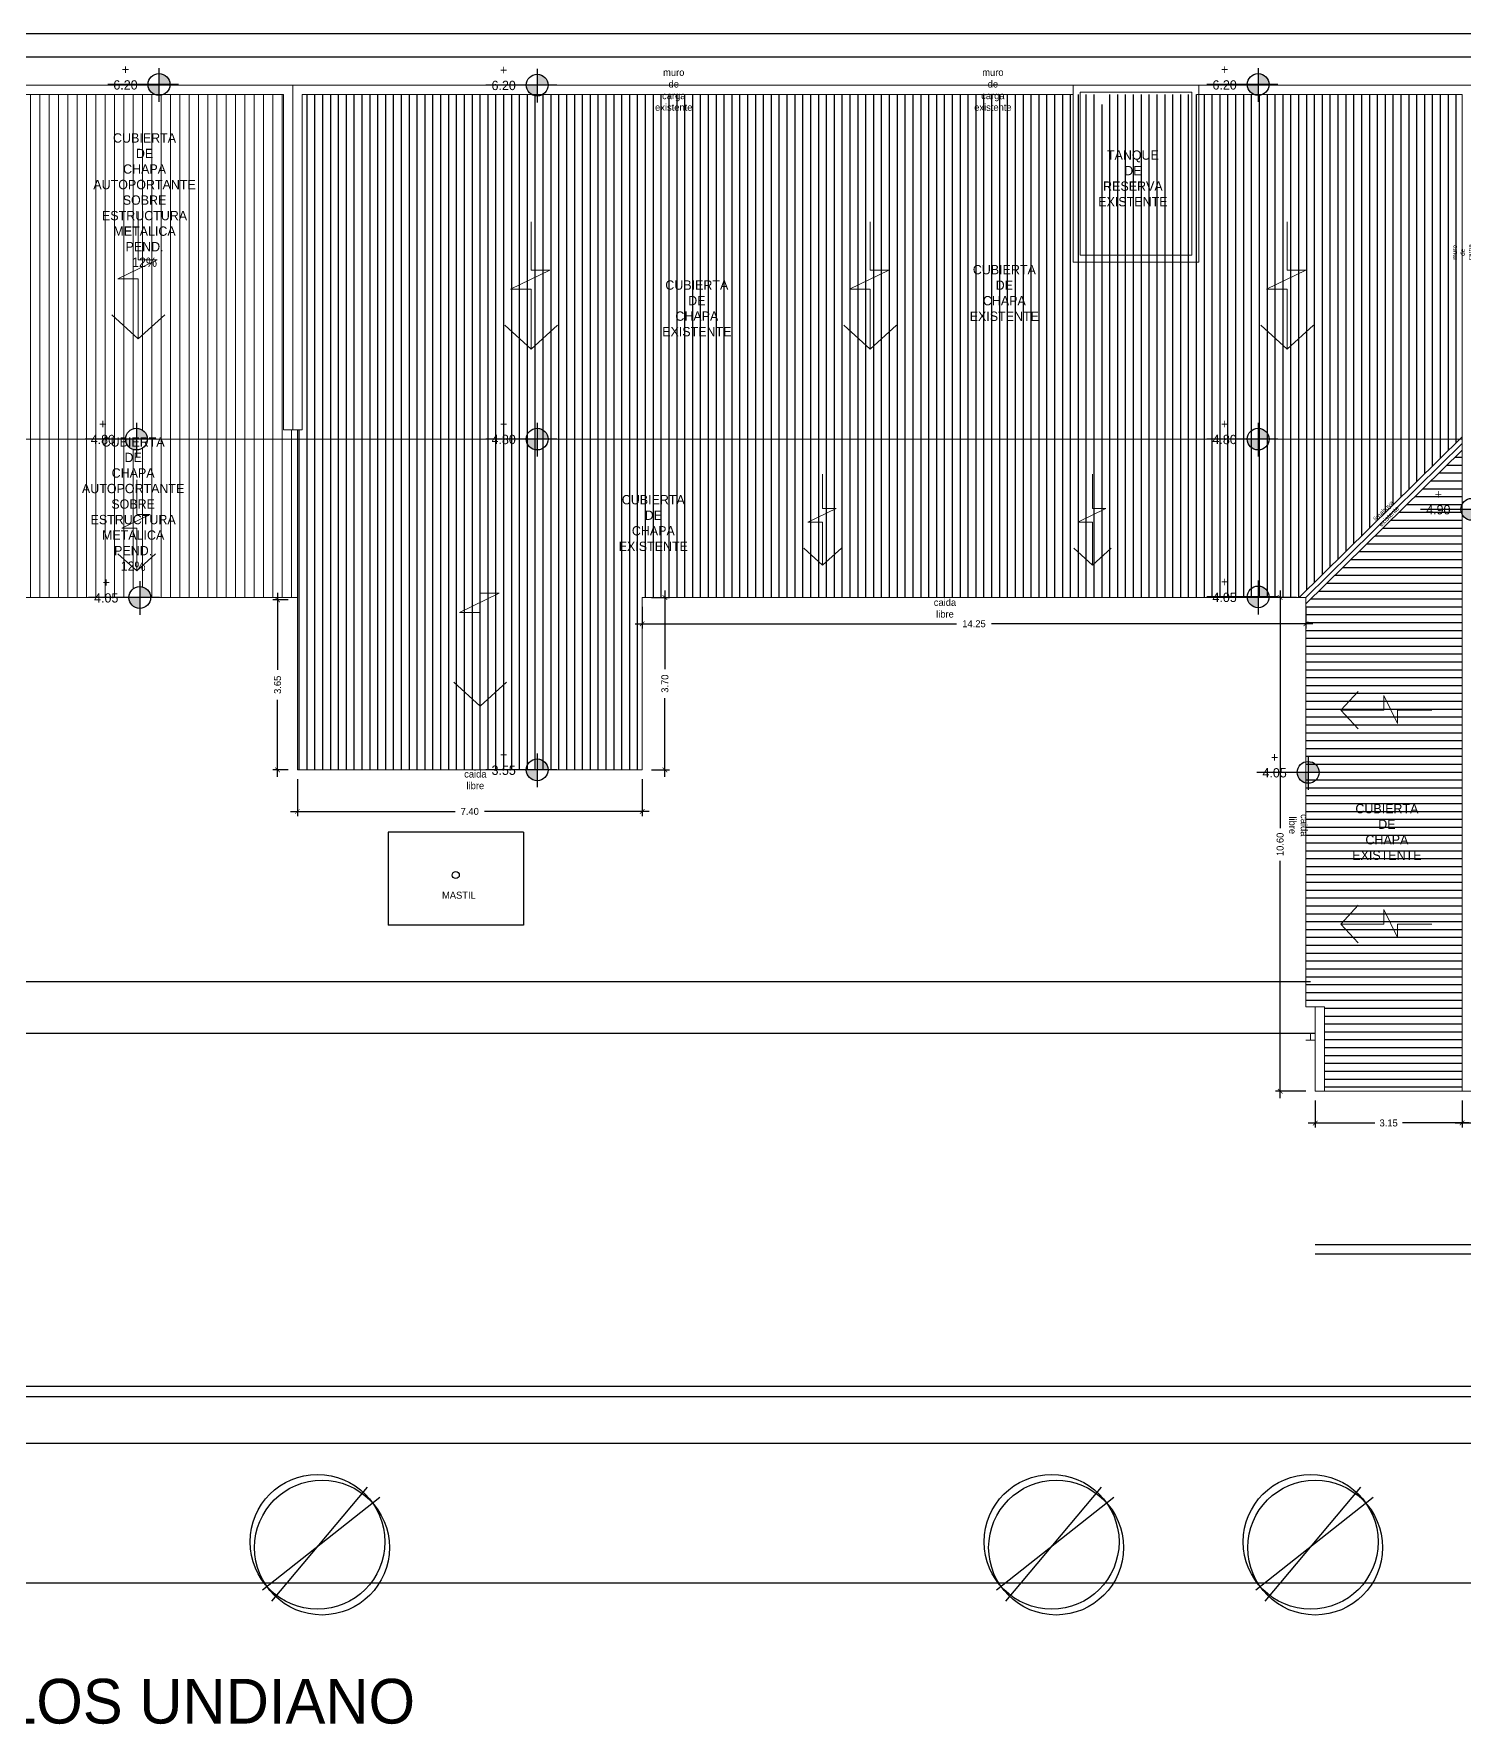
# Model space of a CAD drawing. Header units: millimetres. Extents: x 38 to 150, y 26 to 63.
# Drawn here: x 94.01 to 124.7, y 25.95 to 62.24 of the extents above; entities that cross this region are included whole.
import ezdxf

# ---------------------------------------------------------------- set-up
doc = ezdxf.new("R2010")
doc.units = ezdxf.units.MM
for name, color, linetype, lineweight in [('AUX_ROOF', 30, 'Continuous', 15), ('COTAS', 143, 'Continuous', 15), ('HATCH1', 251, 'Continuous', 15), ('ROOF', 1, 'Continuous', 15), ('textos', 3, 'Continuous', 13), ('TEXTS_BASE', 92, 'Continuous', 30)]:
    doc.layers.add(name, color=color, linetype=linetype, lineweight=lineweight)
for name, color, linetype in [('HATCH2', 253, 'Continuous'), ('LEVELS', 6, 'Continuous'), ('SIMBOL_LEVELS', 214, 'Continuous')]:
    doc.layers.add(name, color=color, linetype=linetype)
doc.dimstyles.new('NUEV A', dxfattribs={"dimtxt": 0.3, "dimasz": 0.1, "dimexe": 0.1, "dimexo": 0.2, "dimgap": 0.1, "dimtad": 1, "dimzin": 0, "dimdsep": 46, "dimtxsty": 'Standard', "dimblk": 'DOT', "dimcen": 0.15, "dimdle": 0.15, "dimclrd": 256, "dimclre": 256, "dimclrt": 256, "dimaunit": 1, "dimadec": 0, "dimazin": 0, "dimtfac": 1, "dimtmove": 1, "dimatfit": 3, "dimldrblk": 'DOT', "dimfxl": 1, "dimtolj": 1, "dimtzin": 0, "dimarcsym": 0})
pattern_1 = [(90, (85.34732, -15.44806), (-0.1689638, -3e-14), [])]

# ---------------------------------------------------------------- blocks, each defined once
blk = doc.blocks.new('ARB-P')
for p, q in [((232.661, 92.973), (236.577, 96.061)), ((236.155, 96.4), (232.962, 92.591))]:
    blk.add_line(p, q)
for centre in [(234.496, 94.575), (234.646, 94.384)]:
    blk.add_circle(centre, 2.25)
blk = doc.blocks.new('nivel')
h = blk.add_hatch(color=256)
h.paths.add_polyline_path([(0, 0), (0.234, 0, 0.414214), (0, 0.234)])
h.paths.add_polyline_path([(-0.234, 0, 0.414214), (0, -0.234), (0, 0)])
for p, q in [((0.421, 0), (-1.1, 0)), ((0, 0.351), (0, -0.374))]:
    blk.add_line(p, q)
blk.add_circle((0, 0), 0.234)
blk = doc.blocks.new('_ArchTick')
at = {"color": 0, "linetype": 'ByBlock', "const_width": 0.15}
blk.add_lwpolyline([(-0.5, -0.5), (0.5, 0.5)], dxfattribs=at)
blk = doc.blocks.new('*D56')
at = {"layer": 'COTAS', "lineweight": -2, "transparency": 16777216}
for p, q in [((124.671, 39.34), (124.671, 38.759)), ((132.771, 39.34), (132.771, 38.759)), ((124.521, 38.859), (128.434, 38.859)), ((132.921, 38.859), (129.009, 38.859))]:
    blk.add_line(p, q, dxfattribs=at)
at = {"layer": 'Defpoints', "color": 0, "transparency": 16777216}
for p in [(124.671, 39.54), (132.771, 39.54), (124.671, 38.859)]:
    blk.add_point(p, dxfattribs=at)
at = {"layer": 'COTAS', "lineweight": -2, "transparency": 16777216, "xscale": 0.1, "yscale": 0.1, "zscale": 0.1, "rotation": 180}
blk.add_blockref('_ArchTick', (124.671, 38.859), dxfattribs=at)
at = {"layer": 'COTAS', "lineweight": -2, "transparency": 16777216, "xscale": 0.1, "yscale": 0.1, "zscale": 0.1}
blk.add_blockref('_ArchTick', (132.771, 38.859), dxfattribs=at)
at = {"layer": 'COTAS', "transparency": 16777216, "insert": (128.721, 38.859), "char_height": 0.15, "attachment_point": 5}
blk.add_mtext('\\A1;8.10', dxfattribs=at)
blk = doc.blocks.new('_DOT')
at = {"color": 0, "linetype": 'ByBlock'}
blk.add_line((-0.5, 0), (-1, 0), dxfattribs=at)
at = {"color": 0, "linetype": 'ByBlock', "const_width": 0.5}
blk.add_lwpolyline([(-0.25, 0, 1), (0.25, 0, 1)], format="xyb", close=True, dxfattribs=at)
blk = doc.blocks.new('*D57')
at = {"layer": 'COTAS', "lineweight": -2, "transparency": 16777216}
for p, q in [((121.521, 39.34), (121.521, 38.759)), ((124.671, 39.34), (124.671, 38.759)), ((121.371, 38.859), (122.796, 38.859)), ((124.821, 38.859), (123.396, 38.859))]:
    blk.add_line(p, q, dxfattribs=at)
at = {"layer": 'Defpoints', "color": 0, "transparency": 16777216}
for p in [(121.521, 39.54), (124.671, 39.54), (121.521, 38.859)]:
    blk.add_point(p, dxfattribs=at)
at = {"layer": 'COTAS', "lineweight": -2, "transparency": 16777216, "xscale": 0.1, "yscale": 0.1, "zscale": 0.1, "rotation": 180}
blk.add_blockref('_ArchTick', (121.521, 38.859), dxfattribs=at)
at = {"layer": 'COTAS', "lineweight": -2, "transparency": 16777216, "xscale": 0.1, "yscale": 0.1, "zscale": 0.1}
blk.add_blockref('_ArchTick', (124.671, 38.859), dxfattribs=at)
at = {"layer": 'COTAS', "transparency": 16777216, "insert": (123.096, 38.859), "char_height": 0.15, "attachment_point": 5}
blk.add_mtext('\\A1;3.15', dxfattribs=at)
blk = doc.blocks.new('*D58')
at = {"layer": 'COTAS', "lineweight": -2, "transparency": 16777216}
for p, q in [((121.12, 50.14), (120.666, 50.14)), ((120.766, 50.29), (120.766, 45.19)), ((120.766, 39.39), (120.766, 44.49)), ((121.321, 39.54), (120.666, 39.54))]:
    blk.add_line(p, q, dxfattribs=at)
at = {"layer": 'Defpoints', "color": 0, "transparency": 16777216}
for p in [(120.766, 50.14), (121.32, 50.14), (121.521, 39.54)]:
    blk.add_point(p, dxfattribs=at)
at = {"layer": 'COTAS', "lineweight": -2, "transparency": 16777216, "xscale": 0.1, "yscale": 0.1, "zscale": 0.1}
for p, rotation in [((120.766, 50.14), 90), ((120.766, 39.54), 270)]:
    blk.add_blockref('_ArchTick', p, dxfattribs=dict(at, rotation=rotation))
at = {"layer": 'COTAS', "transparency": 16777216, "insert": (120.766, 44.84), "char_height": 0.15, "attachment_point": 5, "rotation": 90}
blk.add_mtext('\\A1;10.60', dxfattribs=at)
blk = doc.blocks.new('*D59')
at = {"layer": 'COTAS', "lineweight": -2, "transparency": 16777216}
for p, q in [((107.071, 49.94), (107.071, 49.475)), ((121.32, 49.94), (121.32, 49.475)), ((106.921, 49.575), (113.82, 49.575)), ((121.47, 49.575), (114.57, 49.575))]:
    blk.add_line(p, q, dxfattribs=at)
at = {"layer": 'Defpoints', "color": 0, "transparency": 16777216}
for p in [(107.071, 50.14), (121.32, 50.14), (107.071, 49.575)]:
    blk.add_point(p, dxfattribs=at)
at = {"layer": 'COTAS', "lineweight": -2, "transparency": 16777216, "xscale": 0.1, "yscale": 0.1, "zscale": 0.1, "rotation": 180}
blk.add_blockref('_ArchTick', (107.071, 49.575), dxfattribs=at)
at = {"layer": 'COTAS', "lineweight": -2, "transparency": 16777216, "xscale": 0.1, "yscale": 0.1, "zscale": 0.1}
blk.add_blockref('_ArchTick', (121.32, 49.575), dxfattribs=at)
at = {"layer": 'COTAS', "transparency": 16777216, "insert": (114.195, 49.575), "char_height": 0.15, "attachment_point": 5}
blk.add_mtext('\\A1;14.25', dxfattribs=at)
blk = doc.blocks.new('*D60')
at = {"layer": 'COTAS', "lineweight": -2, "transparency": 16777216}
for p, q in [((107.271, 50.14), (107.66, 50.14)), ((107.56, 50.29), (107.56, 48.603)), ((107.56, 46.29), (107.56, 47.978)), ((107.271, 46.44), (107.66, 46.44))]:
    blk.add_line(p, q, dxfattribs=at)
at = {"layer": 'Defpoints', "color": 0, "transparency": 16777216}
for p in [(107.071, 50.14), (107.071, 46.44), (107.56, 46.44)]:
    blk.add_point(p, dxfattribs=at)
at = {"layer": 'COTAS', "lineweight": -2, "transparency": 16777216, "xscale": 0.1, "yscale": 0.1, "zscale": 0.1}
for p, rotation in [((107.56, 50.14), 90), ((107.56, 46.44), 270)]:
    blk.add_blockref('_ArchTick', p, dxfattribs=dict(at, rotation=rotation))
at = {"layer": 'COTAS', "transparency": 16777216, "insert": (107.56, 48.29), "char_height": 0.15, "attachment_point": 5, "rotation": 90}
blk.add_mtext('\\A1;3.70', dxfattribs=at)
blk = doc.blocks.new('*D61')
at = {"layer": 'COTAS', "lineweight": -2, "transparency": 16777216}
for p, q in [((99.671, 46.24), (99.671, 45.447)), ((107.071, 46.24), (107.071, 45.447)), ((99.521, 45.547), (103.059, 45.547)), ((107.221, 45.547), (103.684, 45.547))]:
    blk.add_line(p, q, dxfattribs=at)
at = {"layer": 'Defpoints', "color": 0, "transparency": 16777216}
for p in [(99.671, 46.44), (107.071, 46.44), (99.671, 45.547)]:
    blk.add_point(p, dxfattribs=at)
at = {"layer": 'COTAS', "lineweight": -2, "transparency": 16777216, "xscale": 0.1, "yscale": 0.1, "zscale": 0.1, "rotation": 180}
blk.add_blockref('_ArchTick', (99.671, 45.547), dxfattribs=at)
at = {"layer": 'COTAS', "lineweight": -2, "transparency": 16777216, "xscale": 0.1, "yscale": 0.1, "zscale": 0.1}
blk.add_blockref('_ArchTick', (107.071, 45.547), dxfattribs=at)
at = {"layer": 'COTAS', "transparency": 16777216, "insert": (103.371, 45.547), "char_height": 0.15, "attachment_point": 5}
blk.add_mtext('\\A1;7.40', dxfattribs=at)
blk = doc.blocks.new('*D62')
at = {"layer": 'COTAS', "lineweight": -2, "transparency": 16777216}
for p, q in [((99.471, 50.09), (99.145, 50.09)), ((99.245, 50.24), (99.245, 48.59)), ((99.245, 46.29), (99.245, 47.94)), ((99.471, 46.44), (99.145, 46.44))]:
    blk.add_line(p, q, dxfattribs=at)
at = {"layer": 'Defpoints', "color": 0, "transparency": 16777216}
for p in [(99.245, 50.09), (99.671, 50.09), (99.671, 46.44)]:
    blk.add_point(p, dxfattribs=at)
at = {"layer": 'COTAS', "lineweight": -2, "transparency": 16777216, "xscale": 0.1, "yscale": 0.1, "zscale": 0.1}
for p, rotation in [((99.245, 50.09), 90), ((99.245, 46.44), 270)]:
    blk.add_blockref('_ArchTick', p, dxfattribs=dict(at, rotation=rotation))
at = {"layer": 'COTAS', "transparency": 16777216, "insert": (99.245, 48.265), "char_height": 0.15, "attachment_point": 5, "rotation": 90}
blk.add_mtext('\\A1;3.65', dxfattribs=at)

msp = doc.modelspace()

# ---------------------------------------------------------------- hatches: boundary and pattern name
at = {"layer": 'HATCH1'}
h = msp.add_hatch(dxfattribs=at)
h.set_pattern_fill('_USER,_O', color=256, scale=0.2, angle=90, pattern_type=0)
h.set_pattern_definition([(90, (23.94496, -70.2842), (-0.2, 0), [])])
h.paths.add_polyline_path([(99.371, 60.94), (96.8, 60.94, -0.223916), (96.601, 60.94), (92.371, 60.94), (92.371, 53.54), (95.981, 53.54, -1), (96.449, 53.54), (96.636, 53.54), (99.671, 53.54), (99.671, 53.74), (99.571, 53.74), (99.371, 53.74)])
h.paths.add_polyline_path([(99.671, 53.54), (96.449, 53.54, -1), (95.981, 53.54), (95.115, 53.54), (92.371, 53.54), (92.371, 50.24), (92.371, 50.14), (96.053, 50.14, -1), (96.521, 50.14), (96.709, 50.14), (99.671, 50.14)])
h.paths.add_polyline_path([(77.971, 53.24), (77.971, 43.04), (77.771, 43.04), (77.771, 42.64), (88.813, 42.64, -1.025311), (89.28, 42.652), (89.468, 42.652), (92.371, 42.64), (92.371, 43.04), (92.171, 43.04), (92.171, 43.04), (92.171, 50.14), (92.171, 53.24)])
h.paths.add_polyline_path([(92.171, 61.14), (92.371, 61.14), (92.371, 61.141), (92.371, 61.54), (87.152, 61.54, -1), (86.684, 61.54), (85.818, 61.54), (77.771, 61.54), (77.771, 61.14), (77.971, 61.14), (77.971, 53.84), (92.171, 53.84)])
h.paths.add_polyline_path([(93.578, 58.126), (99.204, 58.126), (99.204, 59.211), (93.578, 59.211)], flags=24)
h.paths.add_polyline_path([(95.052, 53.489), (95.936, 53.489), (95.936, 53.901), (95.052, 53.901)], flags=9)
h.paths.add_polyline_path([(93.332, 51.6), (98.959, 51.6), (98.959, 52.686), (93.332, 52.686)], flags=24)
h.paths.add_polyline_path([(95.123, 50.089), (96.008, 50.089), (96.008, 50.501), (95.123, 50.501)], flags=9)
h.paths.add_polyline_path([(87.883, 42.601), (88.768, 42.601), (88.768, 43.013), (87.883, 43.013)], flags=9)
h.paths.add_polyline_path([(82.27, 47.349), (87.897, 47.349), (87.897, 48.434), (82.27, 48.434)], flags=24)
h.paths.add_polyline_path([(82.21, 57.073), (87.836, 57.073), (87.836, 58.158), (82.21, 58.158)], flags=24)
at = {"layer": 'HATCH2', "true_color": 0x000000}
h = msp.add_hatch(dxfattribs=at)
h.set_pattern_fill('LINE', color=18, scale=0.053217, angle=450, style=0)
h.set_pattern_definition(pattern_1)
h.paths.add_polyline_path([(124.671, 60.94), (121.371, 60.94), (116.985, 60.94, -0.355393), (117.073, 60.832, -1), (116.852, 60.832, -0.150413), (116.871, 60.894), (116.871, 60.94), (99.771, 60.94), (99.771, 53.74), (99.671, 53.74), (99.671, 53.54), (124.626, 53.54), (124.671, 53.585)])
h = msp.add_hatch(dxfattribs=at)
h.set_pattern_fill('LINE', color=18, scale=0.053217, angle=450, style=0)
h.set_pattern_definition(pattern_1)
h.paths.add_polyline_path([(121.177, 50.14), (124.626, 53.54), (99.671, 53.54), (99.671, 46.44), (107.071, 46.44), (107.071, 50.14)])
h = msp.add_hatch(dxfattribs=at)
h.set_pattern_fill('LINE', color=18, scale=0.053217, style=0)
h.set_pattern_definition([(0, (85.34732, -15.44806), (0, 0.1689638), [])])
h.paths.add_polyline_path([(124.671, 53.304), (121.32, 50), (121.32, 41.35), (121.521, 41.35), (121.721, 41.35), (121.721, 39.54), (124.671, 39.54)])

# ---------------------------------------------------------------- linework, layer by layer
at = {"ltscale": 0.2}
for p, q in [((148.876, 62.24), (39.669, 62.24)), ((132.171, 61.74), (49.071, 61.74)), ((101.621, 45.104), (101.621, 43.103)), ((104.521, 45.104), (101.621, 45.104)), ((104.521, 45.104), (104.521, 43.103)), ((104.521, 43.104), (101.621, 43.104)), ((121.421, 41.89), (90.571, 41.89)), ((124.971, 36.24), (121.521, 36.24)), ((124.971, 36.04), (121.521, 36.04)), ((143.051, 33.202), (43.589, 33.202)), ((143.051, 32.982), (43.589, 32.982)), ((140.689, 31.982), (40.589, 31.982)), ((144.251, 28.982), (43.589, 28.982))]:
    msp.add_line(p, q, dxfattribs=at)
msp.add_lwpolyline([(75.371, 40.79), (121.521, 40.79)], dxfattribs=at)
msp.add_circle((103.071, 44.181), 0.075, dxfattribs=at)
at = {"layer": 'AUX_ROOF'}
for p, q in [((96.256, 58.426), (96.256, 57.389)), ((104.689, 58.204), (104.689, 57.167)), ((111.966, 58.204), (111.966, 57.167)), ((120.918, 58.204), (120.918, 57.167)), ((96.66, 57.389), (95.813, 56.979)), ((96.256, 57.389), (96.66, 57.389)), ((95.813, 56.979), (96.256, 56.979)), ((96.256, 56.979), (96.256, 55.692)), ((105.093, 57.167), (104.246, 56.757)), ((104.689, 57.167), (105.093, 57.167)), ((112.37, 57.167), (111.522, 56.757)), ((111.966, 57.167), (112.37, 57.167)), ((121.321, 57.167), (120.474, 56.757)), ((120.918, 57.167), (121.321, 57.167)), ((104.246, 56.757), (104.689, 56.757)), ((104.689, 56.757), (104.689, 55.47)), ((111.522, 56.757), (111.966, 56.757)), ((111.966, 56.757), (111.966, 55.47)), ((120.474, 56.757), (120.918, 56.757)), ((120.918, 56.757), (120.918, 55.47)), ((96.256, 55.692), (95.691, 56.204)), ((96.256, 55.692), (96.822, 56.204)), ((96.256, 55.692), (96.822, 56.204)), ((104.689, 55.47), (104.124, 55.982)), ((104.689, 55.47), (105.254, 55.982)), ((104.689, 55.47), (105.254, 55.982)), ((111.966, 55.47), (111.401, 55.982)), ((111.966, 55.47), (112.531, 55.982)), ((111.966, 55.47), (112.531, 55.982)), ((120.918, 55.47), (120.353, 55.982)), ((120.918, 55.47), (121.483, 55.982)), ((120.918, 55.47), (121.483, 55.982)), ((96.221, 52.662), (96.221, 51.922)), ((110.945, 52.788), (110.945, 52.047)), ((116.739, 52.788), (116.739, 52.047)), ((96.509, 51.922), (95.904, 51.629)), ((96.221, 51.922), (96.509, 51.922)), ((103.595, 52.209), (103.595, 50.23)), ((111.234, 52.047), (110.628, 51.754)), ((110.945, 52.047), (111.234, 52.047)), ((117.028, 52.047), (116.422, 51.754)), ((116.739, 52.047), (117.028, 52.047)), ((95.904, 51.629), (96.221, 51.629)), ((96.221, 51.629), (96.221, 50.71)), ((110.628, 51.754), (110.945, 51.754)), ((110.945, 51.754), (110.945, 50.835)), ((116.422, 51.754), (116.739, 51.754)), ((116.739, 51.754), (116.739, 50.835)), ((110.945, 50.835), (110.542, 51.201)), ((110.945, 50.835), (111.349, 51.201)), ((110.945, 50.835), (111.349, 51.201)), ((116.739, 50.835), (116.336, 51.201)), ((116.739, 50.835), (117.143, 51.201)), ((116.739, 50.835), (117.143, 51.201)), ((96.221, 50.71), (95.818, 51.076)), ((96.221, 50.71), (96.625, 51.076)), ((96.221, 50.71), (96.625, 51.076)), ((103.999, 50.23), (103.151, 49.82)), ((103.595, 50.23), (103.999, 50.23)), ((103.151, 49.82), (103.595, 49.82)), ((103.595, 49.82), (103.595, 47.809)), ((103.595, 47.809), (103.03, 48.321)), ((103.595, 47.809), (104.16, 48.321)), ((103.595, 47.809), (104.16, 48.321)), ((122.073, 47.72), (122.439, 48.124)), ((122.993, 48.037), (122.993, 47.72)), ((123.286, 47.432), (122.993, 48.037)), ((122.993, 47.72), (122.073, 47.72)), ((122.073, 47.72), (122.439, 47.317)), ((122.073, 47.72), (122.439, 47.317)), ((123.286, 47.72), (123.286, 47.432)), ((124.026, 47.72), (123.286, 47.72)), ((122.073, 43.128), (122.439, 43.532)), ((122.993, 43.445), (122.993, 43.128)), ((123.286, 42.84), (122.993, 43.445)), ((122.993, 43.128), (122.073, 43.128)), ((122.073, 43.128), (122.439, 42.724)), ((122.073, 43.128), (122.439, 42.724)), ((123.286, 43.128), (123.286, 42.84)), ((124.026, 43.128), (123.286, 43.128))]:
    msp.add_line(p, q, dxfattribs=at)
at = {"layer": 'ROOF'}
for p, q in [((99.571, 61.14), (92.371, 61.14)), ((132.771, 61.14), (99.571, 61.14)), ((99.571, 61.14), (99.571, 53.74)), ((119.021, 61.14), (116.321, 61.14)), ((116.321, 57.34), (116.321, 61.14)), ((118.871, 60.99), (116.471, 60.99)), ((116.471, 57.49), (116.471, 60.99)), ((118.871, 57.49), (118.871, 60.99)), ((119.021, 57.34), (119.021, 61.14)), ((99.371, 60.94), (92.371, 60.94)), ((99.371, 53.74), (99.371, 60.94)), ((116.321, 60.94), (99.771, 60.94)), ((99.771, 53.74), (99.771, 60.94)), ((121.371, 60.94), (118.971, 60.94)), ((124.671, 60.94), (121.371, 60.94)), ((124.671, 60.94), (124.671, 39.54)), ((119.021, 57.34), (116.321, 57.34)), ((118.871, 57.49), (116.471, 57.49)), ((99.571, 53.74), (99.371, 53.74)), ((99.671, 53.74), (99.571, 53.74)), ((99.771, 53.74), (99.671, 53.74)), ((99.671, 53.74), (99.671, 46.44)), ((99.671, 53.54), (85.171, 53.54)), ((124.671, 53.54), (99.671, 53.54)), ((121.177, 50.14), (124.671, 53.585)), ((121.32, 50.14), (124.671, 53.444)), ((121.32, 50), (124.671, 53.304)), ((92.371, 50.14), (99.671, 50.14)), ((107.071, 46.44), (107.071, 50.14)), ((121.32, 50.14), (107.071, 50.14)), ((121.32, 41.35), (121.32, 50.14)), ((107.071, 46.44), (99.671, 46.44)), ((121.521, 41.35), (121.32, 41.35)), ((121.521, 39.54), (121.521, 41.35)), ((121.521, 41.35), (121.721, 41.35)), ((121.721, 41.35), (121.721, 39.54)), ((121.521, 40.64), (121.521, 40.79)), ((121.521, 40.64), (121.321, 40.64)), ((121.521, 39.54), (124.971, 39.54))]:
    msp.add_line(p, q, dxfattribs=at)
at = {"layer": 'ROOF', "ltscale": 0.2}
msp.add_line((121.421, 40.64), (121.421, 40.79), dxfattribs=at)

# ---------------------------------------------------------------- block references
at = {"xscale": 0.6432718997341454, "yscale": 0.6432718997341454, "zscale": 0.6432718997341454}
for p in [(-50.742, -30.97), (-34.984, -30.97), (-29.423, -30.97)]:
    msp.add_blockref('ARB-P', p, dxfattribs=at)
at = {"layer": 'SIMBOL_LEVELS'}
for p in [(96.7, 61.152), (104.819, 61.14), (120.295, 61.152), (96.215, 53.54), (104.819, 53.54), (124.882, 52.032), (96.287, 50.14), (120.295, 50.152), (104.819, 46.44), (121.367, 46.386)]:
    msp.add_blockref('nivel', p, dxfattribs=at)
at = {"layer": 'SIMBOL_LEVELS', "linetype": 'Continuous'}
msp.add_blockref('nivel', (120.295, 53.54), dxfattribs=at)

# ---------------------------------------------------------------- texts
at = {"layer": 'LEVELS', "char_height": 0.2, "width": 0.01, "attachment_point": 5}
for s, insert in [('+ 6.20', (95.981, 61.308)), ('+ 6.20', (104.099, 61.297)), ('+ 6.20', (119.575, 61.308)), ('+ 4.80', (95.495, 53.697)), ('+ 4.80', (104.099, 53.697)), ('+ 4.80', (119.575, 53.697)), ('+ 4.90', (124.162, 52.189)), ('+ 4.05', (95.568, 50.297)), ('+ 4.05', (119.575, 50.308)), ('+ 3.55', (104.099, 46.597)), ('+ 4.05', (120.648, 46.542))]:
    msp.add_mtext(s, dxfattribs=dict(at, insert=insert))
at = {"layer": 'textos', "width": 0.01, "attachment_point": 5}
for s, insert, char_height in [('muro de carga existente', (107.75, 61.036), 0.15), ('muro de carga existente', (114.601, 61.036), 0.15), ('CUBIERTA  DE  CHAPA  AUTOPORTANTE\\PSOBRE  ESTRUCTURA  METALICA\\PPEND. 12%', (96.39, 58.67), 0.2), ('TANQUE DE\\PRESERVA EXISTENTE', (117.606, 59.135), 0.2), ('CUBIERTA  DE  CHAPA \\PEXISTENTE', (114.846, 56.676), 0.2), ('CUBIERTA  DE  CHAPA \\PEXISTENTE', (108.245, 56.345), 0.2), ('CUBIERTA  DE  CHAPA  AUTOPORTANTE\\PSOBRE  ESTRUCTURA  METALICA\\PPEND. 12%', (96.145, 52.145), 0.2), ('CUBIERTA  DE  CHAPA \\PEXISTENTE', (107.311, 51.737), 0.2), ('caida libre', (113.572, 49.908), 0.15), ('caida libre', (103.491, 46.224), 0.15), ('CUBIERTA  DE  CHAPA \\PEXISTENTE', (123.058, 45.105), 0.2)]:
    msp.add_mtext(s, dxfattribs=dict(at, insert=insert, char_height=char_height))
for s, insert, char_height, rotation in [('muro de carga existente', (124.765, 57.55), 0.1, 90), ('limahoya existente', (123.043, 51.942), 0.1, 45.0683), ('caida libre', (121.159, 45.25), 0.15, 270)]:
    msp.add_mtext(s, dxfattribs=dict(at, insert=insert, char_height=char_height, rotation=rotation))
at = {"layer": 'TEXTS_BASE'}
msp.add_text('CALLE  CARLOS UNDIANO', height=0.96, dxfattribs=at).set_placement((85.861, 25.967))
at = {"layer": 'TEXTS_BASE', "insert": (103.138, 43.748), "char_height": 0.15, "width": 0.01, "attachment_point": 5}
msp.add_mtext('MASTIL', dxfattribs=at)

# ---------------------------------------------------------------- dimensions: what is measured, and where the dimension line sits
at = {"layer": 'COTAS'}
for base, p1, p2, picture, middle in [((99.245, 50.09), (99.671, 46.44), (99.671, 50.09), '*D62', (99.245, 48.265)), ((107.56, 46.44), (107.071, 50.14), (107.071, 46.44), '*D60', (107.56, 48.29)), ((120.766, 50.14), (121.521, 39.54), (121.32, 50.14), '*D58', (120.766, 44.84))]:
    dim = msp.add_linear_dim(base=base, p1=p1, p2=p2, angle=90, dimstyle='NUEV A', override={"dimtxt": 0.15, "dimtad": 0, "dimblk1": 'ArchTick', "dimblk2": 'ArchTick', "dimsah": 1}, dxfattribs=at)
    dim.commit()
    dim.dimension.update_dxf_attribs({"geometry": picture, "text_midpoint": middle})
for base, p1, p2, picture, middle in [((107.071, 49.575), (121.32, 50.14), (107.071, 50.14), '*D59', (114.195, 49.575)), ((99.671, 45.547), (107.071, 46.44), (99.671, 46.44), '*D61', (103.371, 45.547)), ((121.521, 38.859), (124.671, 39.54), (121.521, 39.54), '*D57', (123.096, 38.859)), ((124.671, 38.859), (132.771, 39.54), (124.671, 39.54), '*D56', (128.721, 38.859))]:
    dim = msp.add_linear_dim(base=base, p1=p1, p2=p2, dimstyle='NUEV A', override={"dimtxt": 0.15, "dimtad": 0, "dimblk1": 'ArchTick', "dimblk2": 'ArchTick', "dimsah": 1}, dxfattribs=at)
    dim.commit()
    dim.dimension.update_dxf_attribs({"geometry": picture, "text_midpoint": middle})

doc.saveas('drawing.dxf')
